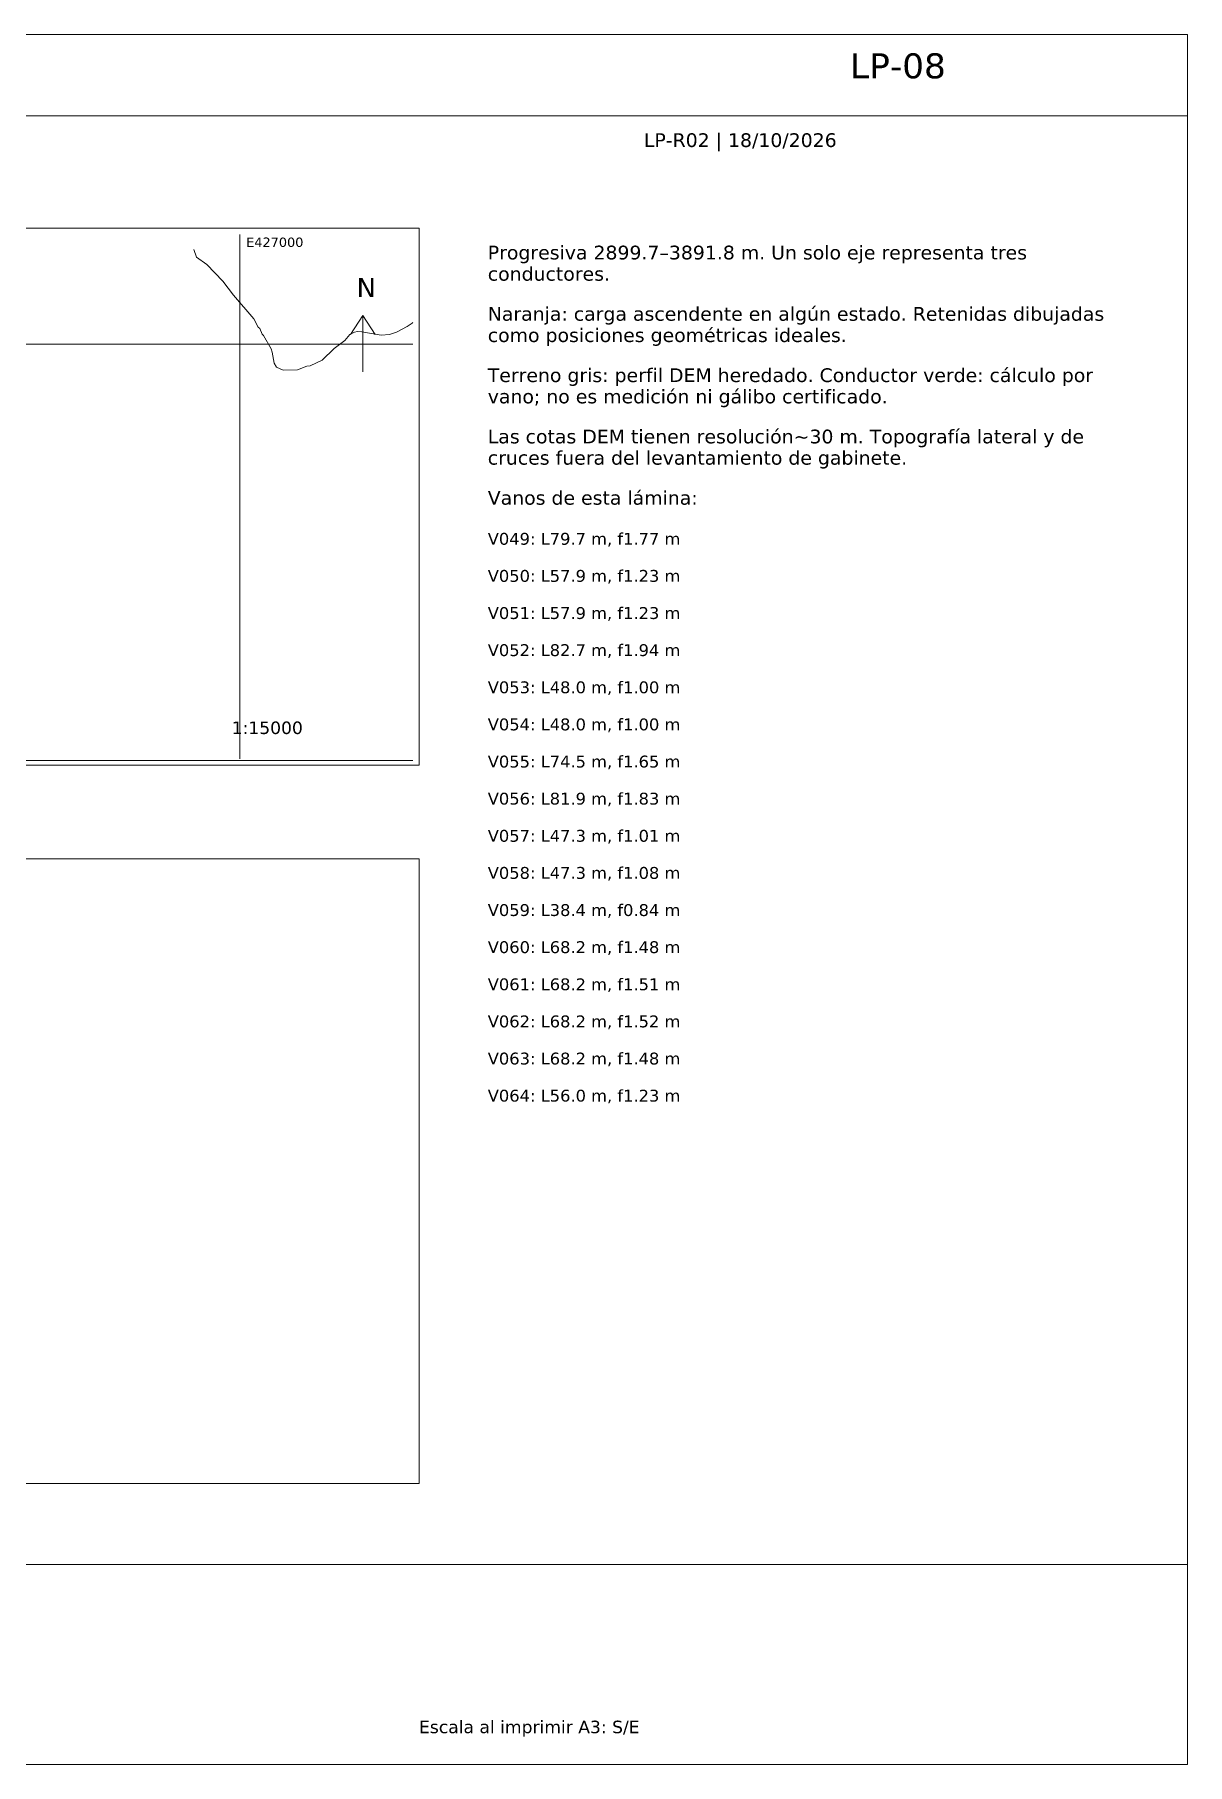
# Paper-space layout 'LP-08' of a CAD drawing. Header units: metres, sheet in millimetres. Extents: x 10 to 410, y 10 to 287.
# Drawn here: x 225.5 to 410, y 10 to 287 of the extents above; entities that cross this region are included whole.
import ezdxf

# ---------------------------------------------------------------- set-up
doc = ezdxf.new("R2010")
doc.units = ezdxf.units.M
for name, color, linetype, lineweight, true_color in [('GRILLA', 7, 'Continuous', 13, 0xd2dce3), ('MARCO', 7, 'Continuous', 13, 0x163b55), ('TEXTO', 7, 'Continuous', 13, 0x163b55), ('VIA', 7, 'Continuous', 13, 0xa7a7a7)]:
    doc.layers.add(name, color=color, linetype=linetype, lineweight=lineweight, true_color=true_color)
doc.styles.add('LP-TEXTO', font='DejaVuSans.ttf')

psp = doc.layouts.new('LP-08')

# ---------------------------------------------------------------- linework, layer by layer
at = {"layer": 'GRILLA'}
for points in [[(15, 170), (287, 170), (287, 256), (15, 256)], [(15, 55), (287, 55), (287, 155), (15, 155)]]:
    psp.add_lwpolyline(points, close=True, dxfattribs=at)
for points in [[(258.33, 171), (258.33, 255)], [(16, 237.42), (286, 237.42)], [(16, 170.75), (286, 170.75)]]:
    psp.add_lwpolyline(points, dxfattribs=at)
at = {"layer": 'MARCO'}
psp.add_lwpolyline([(10, 10), (410, 10), (410, 287), (10, 287)], close=True, dxfattribs=at)
for points in [[(10, 274), (410, 274)], [(10, 42), (410, 42)]]:
    psp.add_lwpolyline(points, dxfattribs=at)
at = {"layer": 'TEXTO'}
for points in [[(276, 239), (278, 242), (280, 239)], [(278, 233), (278, 242)]]:
    psp.add_lwpolyline(points, dxfattribs=at)
at = {"layer": 'VIA'}
psp.add_lwpolyline([(286, 240.89), (285.89, 240.78), (285.12, 240.24), (283.38, 239.36), (282.26, 238.97), (280.95, 238.89), (277.86, 239.42), (277.17, 239.45), (276.67, 239.34), (275.93, 238.95), (275.13, 237.99), (273.43, 236.76), (271.47, 234.87), (269.58, 233.98), (269.04, 233.91), (267.54, 233.33), (265.22, 233.28), (264.18, 233.74), (263.79, 234.39), (263.51, 236.15), (263.32, 236.69), (262.12, 238.8), (261.89, 239.02), (261.5, 239.94), (261.26, 240.17), (260.57, 241.48), (257.31, 245.26), (255.57, 247.52), (253.05, 250.2), (251.39, 251.34), (250.92, 252.57)], dxfattribs=at)

# ---------------------------------------------------------------- texts
at = {"layer": 'TEXTO', "style": 'LP-TEXTO'}
for s, height, p in [('LP-08', 4, (356, 280)), ('LP-R02 | 18/10/2026', 2.2, (323, 269)), ('E427000', 1.5, (259.33, 253)), ('Progresiva 2899.7–3891.8 m. Un solo eje representa tres', 2.2, (298, 251)), ('conductores.', 2.2, (298, 247.59)), ('N', 3, (277, 245)), ('Naranja: carga ascendente en algún estado. Retenidas dibujadas', 2.2, (298, 241.18)), ('como posiciones geométricas ideales.', 2.2, (298, 237.77)), ('Terreno gris: perfil DEM heredado. Conductor verde: cálculo por', 2.2, (298, 231.36)), ('vano; no es medición ni gálibo certificado.', 2.2, (298, 227.95)), ('Las cotas DEM tienen resolución~30 m. Topografía lateral y de', 2.2, (298, 221.54)), ('cruces fuera del levantamiento de gabinete.', 2.2, (298, 218.13)), ('Vanos de esta lámina:', 2.2, (298, 211.72)), ('V049: L79.7 m, f1.77 m', 1.9, (298, 205.31)), ('V050: L57.9 m, f1.23 m', 1.9, (298, 199.37)), ('V051: L57.9 m, f1.23 m', 1.9, (298, 193.42)), ('V052: L82.7 m, f1.94 m', 1.9, (298, 187.48)), ('V053: L48.0 m, f1.00 m', 1.9, (298, 181.53)), ('V054: L48.0 m, f1.00 m', 1.9, (298, 175.59)), ('1:15000', 2, (257, 175)), ('V055: L74.5 m, f1.65 m', 1.9, (298, 169.64)), ('V056: L81.9 m, f1.83 m', 1.9, (298, 163.7)), ('V057: L47.3 m, f1.01 m', 1.9, (298, 157.75)), ('V058: L47.3 m, f1.08 m', 1.9, (298, 151.81)), ('V059: L38.4 m, f0.84 m', 1.9, (298, 145.86)), ('V060: L68.2 m, f1.48 m', 1.9, (298, 139.92)), ('V061: L68.2 m, f1.51 m', 1.9, (298, 133.97)), ('V062: L68.2 m, f1.52 m', 1.9, (298, 128.03)), ('V063: L68.2 m, f1.48 m', 1.9, (298, 122.08)), ('V064: L56.0 m, f1.23 m', 1.9, (298, 116.14)), ('Escala al imprimir A3: S/E', 2, (287, 15))]:
    psp.add_text(s, height=height, dxfattribs=at).set_placement(p)

doc.saveas('drawing.dxf')
